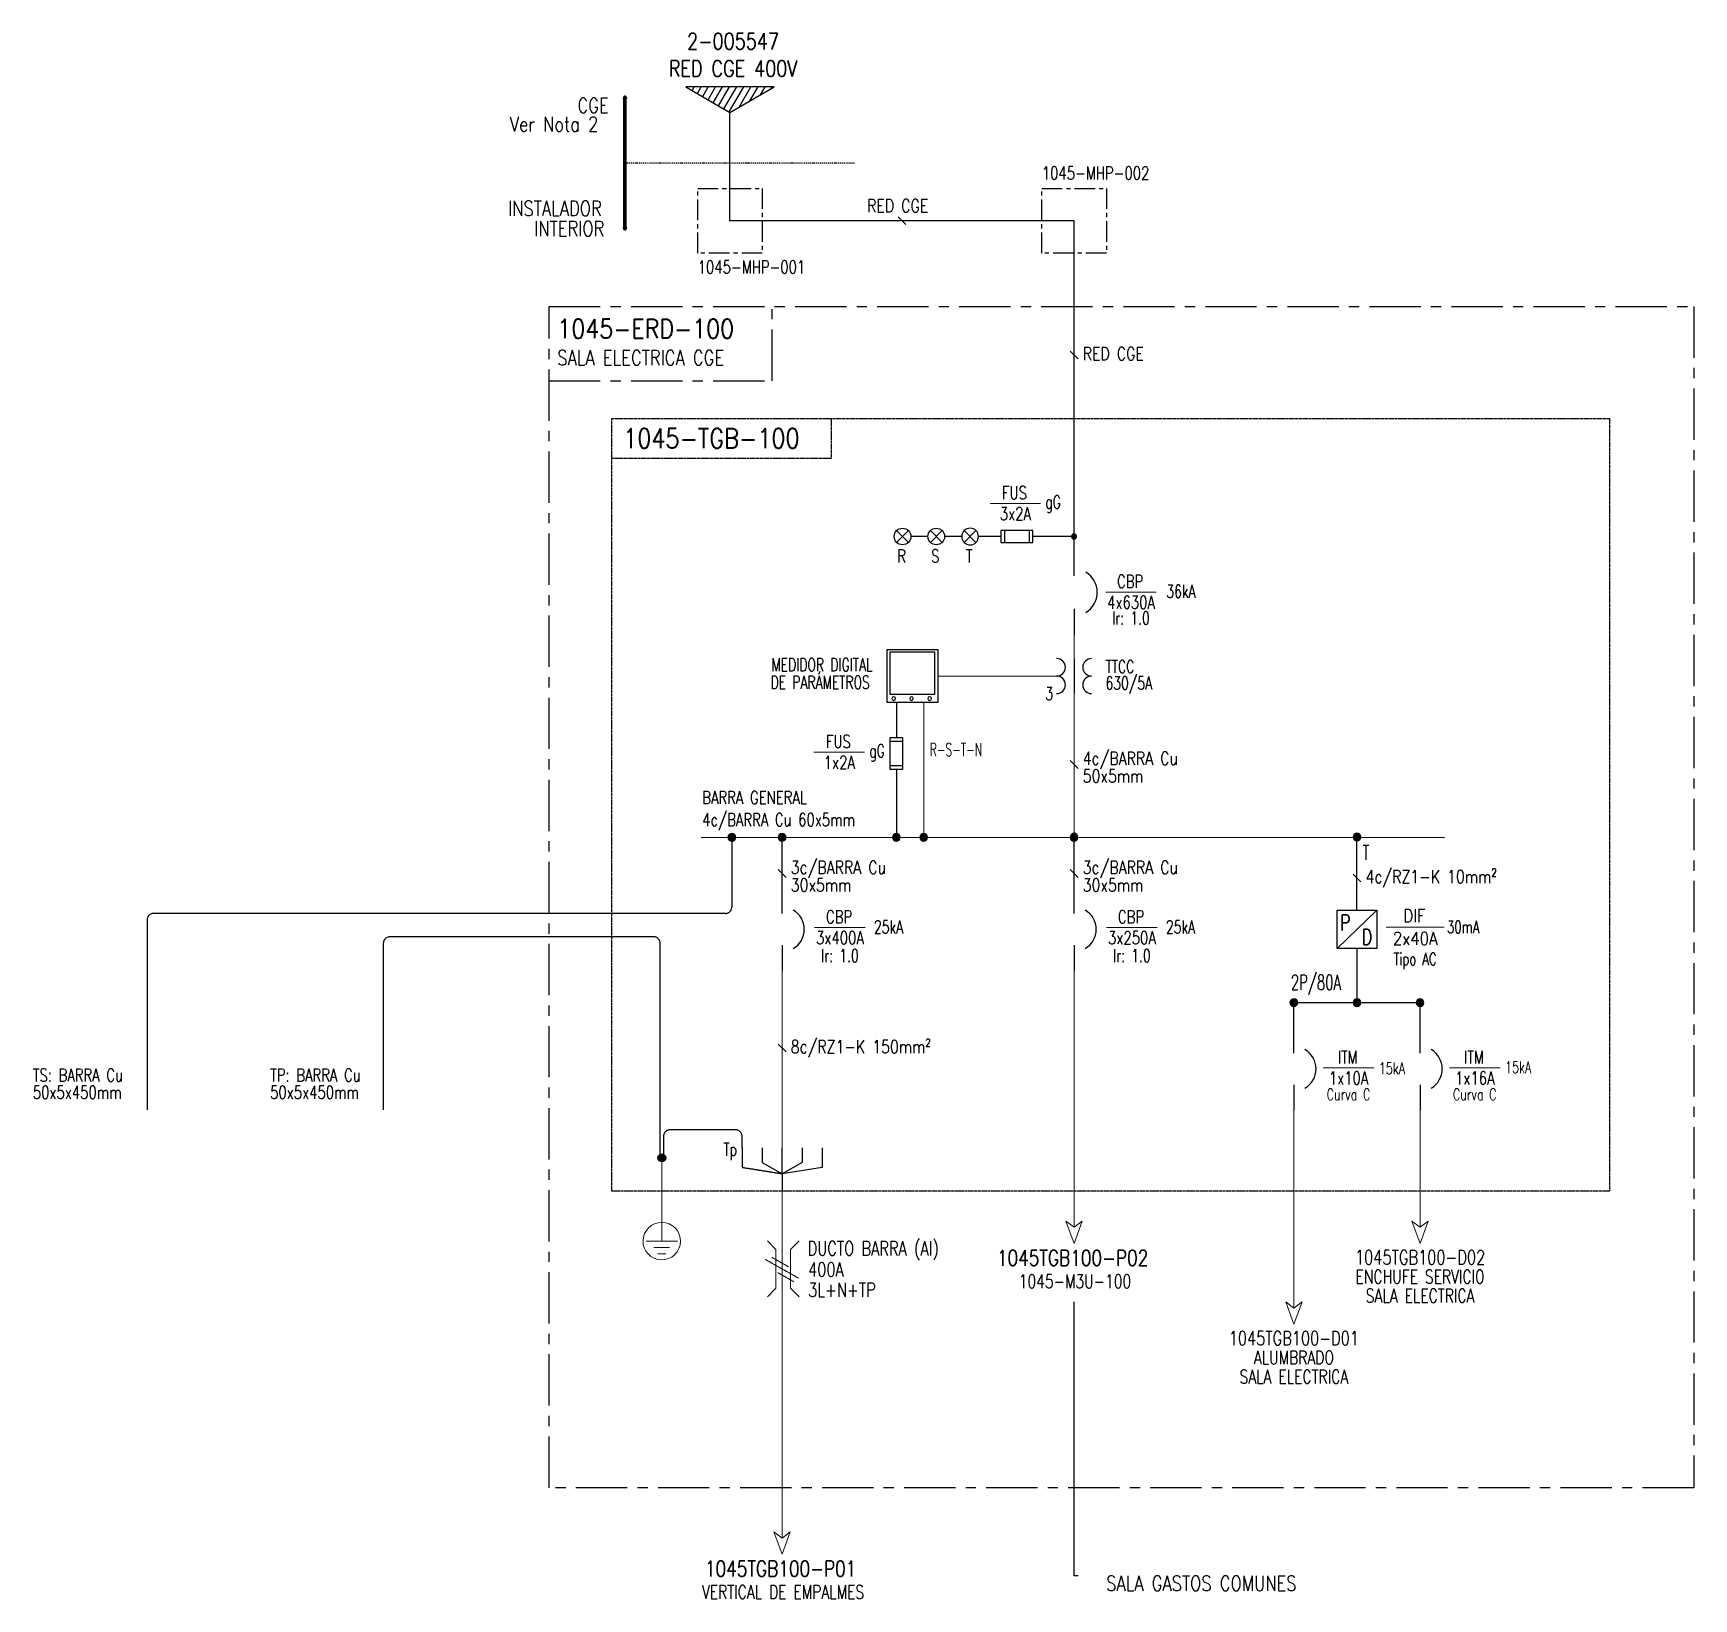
# Model space of a CAD drawing. Header units: millimetres. Extents: x -42700 to 155289, y -7931 to 68797.
# Drawn here: x -32886 to -27745, y 38229 to 43074 of the extents above; entities that cross this region are included whole.
import ezdxf
from ezdxf.enums import TextEntityAlignment as Align

# ---------------------------------------------------------------- set-up
doc = ezdxf.new("R2010")
doc.units = ezdxf.units.MM
for name, pattern in [('ACERA', [0.375, 0.25, -0.125]), ('CENTER', [50.8, 31.75, -6.35, 6.35, -6.35]), ('CONTINUA', [0]), ('CONTINUO', [0]), ('DASHDOT2', [0.5, 0.25, -0.125, 0, -0.125]), ('DASHED2', [0.375, 0.25, -0.125]), ('HIDDEN', [0.375, 0.25, -0.125]), ('Hidden 1_8_', [0.47625, 0.3175, -0.15875])]:
    doc.linetypes.add(name, pattern=pattern)
doc.styles.add('ROMANS', font='romans')
doc.styles.add('ROMANS-01', font='romans.shx', dxfattribs={"width": 0.75})
doc.styles.add('ROMANS1', font='romans.shx')
doc.styles.add('Style-romand', font='romand.shx')
doc.dimstyles.new('112', dxfattribs={"dimtxt": 0.5, "dimasz": 0.5, "dimexe": 0.1, "dimexo": 0.1, "dimgap": 0.25, "dimtad": 1, "dimdec": 0, "dimlfac": 1000, "dimzin": 5, "dimdsep": 46, "dimtxsty": 'Style-romand', "dimcen": 0.09, "dimclrd": 7, "dimclre": 7, "dimclrt": 7, "dimazin": 0, "dimtfac": 0.7, "dimtdec": 0, "dimtmove": 1, "dimatfit": 3, "dimfxl": 1, "dimtolj": 1, "dimtzin": 5, "dimlwd": 0, "dimlwe": 0, "dimarcsym": 0})

# ---------------------------------------------------------------- blocks, each defined once
blk = doc.blocks.new('I.T.M.')
at = {"color": 2}
for points in [[(245513, 23059), (245513, 23314)], [(245513, 22777), (245513, 22552)]]:
    blk.add_lwpolyline(points, dxfattribs=at)
at = {"color": 6}
blk.add_arc((245512, 22918), 199, 300.33, 59.67, dxfattribs=at)
blk = doc.blocks.new('FUS MOD')
at = {"color": 2}
blk.add_lwpolyline([(0, 0.95), (4.96, 0.95), (4.96, -0.95), (0, -0.95)], close=True, dxfattribs=at)
at = {"color": 7}
for points in [[(0.59, 0.95), (0.59, -0.95)], [(4.38, 0.95), (4.38, -0.95)]]:
    blk.add_lwpolyline(points, dxfattribs=at)
blk = doc.blocks.new('LUZ PILOTO PT')
at = {"color": 3}
for points in [[(-0.91, 0.91), (0.91, -0.91)], [(-0.91, -0.91), (0.91, 0.91)]]:
    blk.add_lwpolyline(points, dxfattribs=at)
at = {"color": 7}
blk.add_circle((0, 0), 1.29, dxfattribs=at)
blk = doc.blocks.new('nodo')
h = blk.add_hatch(color=256)
h.dxf.hatch_style = 1
edge = h.paths.add_edge_path()
edge.add_arc((0, 0), 0.501, 0, 360)
blk.add_circle((0, 0), 0.501)
blk = doc.blocks.new('TTCC')
at = {"color": 6, "linetype": 'CONTINUA'}
for centre, start, end in [((-3.11, 1.56), 270, 90), ((3.11, 1.56), 90, 270), ((-3.11, -1.56), 270, 90), ((3.11, -1.56), 90, 270)]:
    blk.add_arc(centre, 1.56, start, end, dxfattribs=at)
blk = doc.blocks.new('DIFE')
at = {"color": 2}
for points in [[(0, 0.167), (0, 0.372)], [(0, -0.167), (0, -0.372)]]:
    blk.add_lwpolyline(points, dxfattribs=at)
at = {"color": 6}
blk.add_lwpolyline([(-0.174, 0.167), (0.174, 0.167), (0.174, -0.167), (-0.174, -0.167)], close=True, dxfattribs=at)
blk.add_lwpolyline([(-0.174, -0.167), (0.174, 0.167)], dxfattribs=at)
at = {"color": 2, "style": 'ROMANS', "width": 0.75}
for s, p in [('P', (-0.148, -0.009)), ('D', (0.041, -0.134))]:
    blk.add_text(s, height=0.136, dxfattribs=at).set_placement(p)
blk = doc.blocks.new('CB')
at = {"color": 2}
for points in [[(0, 1.241), (0, 1.804)], [(0, 0.534), (0, -0.029)]]:
    blk.add_lwpolyline(points, dxfattribs=at)
at = {"color": 6}
blk.add_arc((-0.003, 0.888), 0.498, 300.33, 59.67, dxfattribs=at)

msp = doc.modelspace()

# ---------------------------------------------------------------- hatches: boundary and pattern name
at = {"linetype": 'CONTINUA', "ltscale": 2}
h = msp.add_hatch(dxfattribs=at)
h.set_pattern_fill('ANSI31', color=3, scale=2.257959, angle=555)
h.set_pattern_definition([(240, (-15339.992, 34054.614), (16.497784, -9.525), [])])
h.paths.add_polyline_path([(-30728.452, 42829.152), (-30591.739, 42908.084), (-30865.166, 42908.084)])

# ---------------------------------------------------------------- linework, layer by layer
at = {"color": 2, "linetype": 'CONTINUA', "lineweight": 0}
for p, q in [((-29923.464, 41618.976), (-29766.855, 41618.976)), ((-29565.358, 41344.618), (-29408.75, 41344.618)), ((-30468.458, 40849.23), (-30311.849, 40849.23)), ((-28697.326, 40308.137, 0), (-28517.742, 40308.137, 0)), ((-30466.591, 40306.516), (-30309.982, 40306.516)), ((-29562.664, 40306.516), (-29406.055, 40306.516)), ((-28891.873, 39872.284), (-28735.264, 39872.284)), ((-28501.02, 39872.284), (-28344.411, 39872.284))]:
    msp.add_line(p, q, dxfattribs=at)
at = {"color": 2, "lineweight": 13}
for p, q in [((-29663.139, 40586.086), (-29663.139, 41210.712)), ((-30567.066, 38417.312), (-30567.066, 40173.724)), ((-29663.139, 39378.886), (-29663.139, 40173.724)), ((-28982.729, 39128.635), (-28982.729, 39741.856)), ((-28591.876, 39378.886), (-28591.876, 39741.856))]:
    msp.add_line(p, q, dxfattribs=at)
at = {"color": 1, "linetype": 'ACERA', "lineweight": 13, "ltscale": 5}
msp.add_line((-30085.055, 41084.672), (-29717.297, 41084.672), dxfattribs=at)
at = {"color": 1, "lineweight": 20}
for p, q in [((-30939.424, 39593.895), (-30939.645, 39336.029)), ((-30939.645, 39336.029), (-30988.331, 39336.098)), ((-30939.645, 39336.029), (-30890.958, 39335.96)), ((-30939.673, 39316.554), (-30964.016, 39316.589)), ((-30939.7, 39297.08), (-30951.872, 39297.097)), ((-30939.7, 39297.08), (-30927.529, 39297.063)), ((-30939.673, 39316.554), (-30915.329, 39316.52))]:
    msp.add_line(p, q, dxfattribs=at)
at = {"color": 6, "ltscale": 2.5}
for p, q in [((-30629.092, 39624.3), (-30629.092, 39579.083)), ((-30629.092, 39579.083), (-30567.066, 39543.836)), ((-30567.066, 39543.836), (-30567.066, 39491.21))]:
    msp.add_line(p, q, dxfattribs=at)
at = {"color": 6, "linetype": 'CONTINUA'}
msp.add_lwpolyline([(-30728.452, 42829.152), (-30591.739, 42908.084), (-30865.166, 42908.084)], close=True, dxfattribs=at)
at = {"color": 2}
for points in [[(-30728.452, 42493.983), (-30728.452, 42829.152)], [(-29663.139, 42493.983), (-30728.452, 42493.983)], [(-29663.139, 41516.649), (-29663.139, 42493.983)], [(-29663.139, 41487.995), (-29663.139, 41516.649)], [(-30567.066, 40438.44), (-30567.066, 40586.086)], [(-29663.139, 40438.44), (-29663.139, 40586.086)], [(-28982.729, 39996.238), (-28982.729, 40074.325)], [(-28591.876, 39996.238), (-28591.876, 40074.325)], [(-29650.078, 38300.458), (-29663.139, 38300.458), (-29663.139, 39148.32)]]:
    msp.add_lwpolyline(points, dxfattribs=at)
at = {"color": 4, "linetype": 'DASHDOT2', "ltscale": 12}
msp.add_lwpolyline([(-30342.844, 42672.265), (-31053.694, 42672.265)], dxfattribs=at)
at = {"color": 1, "linetype": 'CENTER', "ltscale": 2}
for points in [[(-30828.452, 42593.983), (-30628.452, 42593.983), (-30628.452, 42393.983), (-30828.452, 42393.983), (-30828.452, 42593.983)], [(-29763.139, 42593.983), (-29563.139, 42593.983), (-29563.139, 42393.983), (-29763.139, 42393.983), (-29763.139, 42593.983)]]:
    msp.add_lwpolyline(points, dxfattribs=at)
at = {"color": 6}
for points in [[(-30183.591, 42481.779), (-30208, 42506.188)], [(-29650.935, 42066.178), (-29675.344, 42090.587)], [(-29650.935, 40799.182), (-29675.344, 40823.591)], [(-30554.862, 40461.633), (-30579.271, 40486.042)], [(-29650.935, 40461.633), (-29675.344, 40486.042)], [(-28775.109, 40447.722), (-28799.518, 40472.131)], [(-30554.862, 39921.388), (-30579.271, 39945.797)]]:
    msp.add_lwpolyline(points, dxfattribs=at)
at = {"color": 1, "linetype": 'CENTER', "ltscale": 5}
for points in [[(-31288.67, 41998.415), (-30598.373, 41998.415), (-30598.373, 42228.698)], [(-31288.67, 42228.698), (-27744.547, 42228.698), (-27744.547, 38573.07), (-31288.67, 38573.07), (-31288.67, 42228.698)]]:
    msp.add_lwpolyline(points, dxfattribs=at)
at = {"color": 3, "linetype": 'HIDDEN', "ltscale": 10}
msp.add_lwpolyline([(-31093.979, 41759.139), (-30414.347, 41759.139), (-30414.347, 41881.361)], dxfattribs=at)
msp.add_lwpolyline([(-31093.979, 41881.361), (-28005.309, 41881.361), (-28005.309, 39491.21), (-31093.979, 39491.21)], close=True, dxfattribs=at)
at = {"color": 3}
for points in [[(-30176.086, 41534.867), (-30212.522, 41498.431)], [(-30176.086, 41498.431), (-30212.522, 41534.867)], [(-30071.468, 41534.867), (-30107.904, 41498.431)], [(-30071.468, 41498.431), (-30107.904, 41534.867)]]:
    msp.add_lwpolyline(points, dxfattribs=at)
at = {"color": 7}
for points in [[(-30115.45, 41516.649), (-30168.54, 41516.649)], [(-30010.833, 41516.649), (-30063.922, 41516.649)], [(-29890.1, 41516.649), (-29959.304, 41516.649)], [(-29663.139, 41516.649), (-29790.826, 41516.649)], [(-30213.229, 41002.512), (-30213.229, 40894.964)], [(-30213.229, 40795.69), (-30213.229, 40585.789)]]:
    msp.add_lwpolyline(points, dxfattribs=at)
msp.add_lwpolyline([(-30242.353, 41166.832), (-30085.055, 41166.832), (-30085.055, 41002.512), (-30242.353, 41002.512)], close=True, dxfattribs=at)
at = {"color": 1}
msp.add_lwpolyline([(-30232.522, 41159.81), (-30094.886, 41159.81), (-30094.886, 41027.792), (-30232.522, 41027.792)], close=True, dxfattribs=at)
at = {"color": 2, "linetype": 'CONTINUA'}
msp.add_lwpolyline([(-29663.139, 41138.831), (-29663.139, 41030.513)], dxfattribs=at)
at = {"color": 1}
for points in [[(-30215.669, 41015.152), (-30217.073, 41019.365), (-30221.286, 41020.77), (-30225.5, 41019.365), (-30226.904, 41015.152), (-30225.5, 41010.938), (-30221.286, 41009.534), (-30217.073, 41010.938), (-30215.669, 41015.152), (-30215.669, 41015.152)], [(-30160.895, 41015.152), (-30162.3, 41019.365), (-30166.513, 41020.77), (-30170.726, 41019.365), (-30172.131, 41015.152), (-30170.726, 41010.938), (-30166.513, 41009.534), (-30162.3, 41010.938), (-30160.895, 41015.152), (-30160.895, 41015.152)], [(-30104.717, 41015.152), (-30106.122, 41019.365), (-30110.335, 41020.77), (-30114.548, 41019.365), (-30115.953, 41015.152), (-30114.548, 41010.938), (-30110.335, 41009.534), (-30106.122, 41010.938), (-30104.717, 41015.152), (-30104.717, 41015.152)]]:
    msp.add_lwpolyline(points, dxfattribs=at)
at = {"color": 1, "linetype": 'ACERA', "lineweight": 13, "ltscale": 5}
for points in [[(-30128.586, 41002.512), (-30128.586, 40597.763)], [(-30515.986, 39221.386), (-30618.146, 39278.837)], [(-30547.725, 39257.045), (-30598.805, 39285.771)], [(-30530.332, 39210.219), (-30581.412, 39238.945)]]:
    msp.add_lwpolyline(points, dxfattribs=at)
at = {"color": 1, "linetype": 'Hidden 1_8_', "ltscale": 5}
for points in [[(-30722.746, 40585.701), (-30722.746, 40370.2, -0.41421356), (-30742.746, 40350.2), (-32513.188, 40350.2, 0.41421356), (-32533.188, 40330.2), (-32533.188, 39742.67)], [(-30944.403, 39593.895), (-30944.403, 40257.71, 0.41421356), (-30964.403, 40277.71), (-31781.731, 40277.71, 0.41421356), (-31801.731, 40257.71), (-31801.731, 39742.67)]]:
    msp.add_lwpolyline(points, format="xyb", dxfattribs=at)
at = {"color": 4, "linetype": 'CONTINUO'}
msp.add_lwpolyline([(-30818.016, 40585.669), (-28515.876, 40586.432)], dxfattribs=at)
at = {"color": 2, "linetype": 'CONTINUO'}
for points in [[(-28787.303, 40433.017), (-28787.366, 40586.58)], [(-28787.303, 40168.814), (-28787.303, 40074.325)]]:
    msp.add_lwpolyline(points, dxfattribs=at)
at = {"color": 6, "linetype": 'CONTINUO'}
msp.add_lwpolyline([(-28982.729, 40074.325), (-28591.876, 40074.325)], dxfattribs=at)
at = {"color": 1, "linetype": 'DASHED2', "ltscale": 5}
msp.add_lwpolyline([(-30691.119, 39624.3), (-30691.119, 39660.388, 0.41421356), (-30711.119, 39680.388), (-30914.445, 39680.388, 0.41421356), (-30934.445, 39660.388), (-30934.445, 39593.895)], format="xyb", dxfattribs=at)
at = {"color": 6, "linetype": 'DASHED2', "ltscale": 2}
for points in [[(-30691.119, 39624.3), (-30691.119, 39563.491)], [(-30567.066, 39543.836), (-30691.119, 39563.491)]]:
    msp.add_lwpolyline(points, dxfattribs=at)
at = {"color": 6, "ltscale": 2.5}
for points in [[(-30505.04, 39624.3), (-30505.04, 39579.083), (-30567.066, 39543.836), (-30567.066, 39491.21)], [(-30567.066, 39543.836), (-30567.066, 39624.3)], [(-30443.013, 39624.3), (-30443.013, 39563.491), (-30567.066, 39543.836)]]:
    msp.add_lwpolyline(points, dxfattribs=at)
at = {"color": 2, "linetype": 'CONTINUA', "lineweight": 15, "ltscale": 5}
for points in [[(-29663.139, 39329.01), (-29637.876, 39398.213), (-29663.139, 39378.886), (-29688.402, 39398.213)], [(-28591.876, 39329.01), (-28566.614, 39398.213), (-28591.876, 39378.886), (-28617.139, 39398.213)], [(-28982.729, 39078.76), (-28957.466, 39147.962), (-28982.729, 39128.635), (-29007.992, 39147.962)], [(-30567.066, 38367.437), (-30541.803, 38436.64), (-30567.066, 38417.312), (-30592.329, 38436.64)]]:
    msp.add_lwpolyline(points, close=True, dxfattribs=at)
at = {"color": 2, "lineweight": 13}
for points in [[(-30612.812, 39336.811), (-30586.176, 39310.21), (-30586.176, 39250.111), (-30586.176, 39190.013), (-30612.812, 39163.412)], [(-30514.16, 39336.811), (-30540.796, 39310.21), (-30540.796, 39250.111), (-30540.796, 39190.013), (-30514.16, 39163.412)]]:
    msp.add_lwpolyline(points, dxfattribs=at)
at = {"color": 7}
for centre in [(-30194.304, 41516.649), (-30089.686, 41516.649)]:
    msp.add_circle(centre, 25.764, dxfattribs=at)
at = {"color": 1, "lineweight": 20, "extrusion": (0, 0, -1)}
msp.add_ellipse((-30939.645, 39336.029), major_axis=(41.036, 40.932), ratio=1, start_param=4.5400904, end_param=10.82327571, dxfattribs=at)

# ---------------------------------------------------------------- block references
at = {"color": 7, "xscale": -20, "yscale": 20, "zscale": 20, "rotation": 1.760767531777674e-08}
msp.add_blockref('LUZ PILOTO PT', (-29985.069, 41516.649), dxfattribs=at)
at = {"color": 1, "yscale": 20, "zscale": 20}
for p, xscale, rotation in [((-29790.826, 41516.649), -20, 1.760767531777674e-08), ((-30213.229, 40795.69), 20, 90)]:
    msp.add_blockref('FUS MOD', p, dxfattribs=dict(at, xscale=xscale, rotation=rotation))
at = {"color": 2, "xscale": -15.61697516831374, "yscale": 15.61697516831374, "zscale": 15.61697516831374}
msp.add_blockref('nodo', (-29663.139, 41516.649), dxfattribs=at)
msp.add_blockref('nodo', (-29663.139, 41516.649), dxfattribs=at)
at = {"color": 7, "lineweight": 13}
for p, xscale, yscale, zscale in [((-118940.926, 33010.083), 0.3636373239155014, 0.3636373239155014, 0.3636373239155014), ((-115798.375, 32344.786), 0.3471556173037743, 0.3471556173037743, 0.3471556173037743), ((-114894.448, 32344.786), 0.3471556173037743, 0.3471556173037743, 0.3471556173037743)]:
    msp.add_blockref('I.T.M.', p, dxfattribs=dict(at, xscale=xscale, yscale=yscale, zscale=zscale))
at = {"color": 4, "xscale": 17.40962519405634, "yscale": 17.40962519405634, "zscale": 17.40962519405634}
msp.add_blockref('TTCC', (-29663.139, 41084.672), dxfattribs=at)
at = {"color": 3, "linetype": 'Continuous', "yscale": 23.88600576624529, "zscale": 23.88600576624529}
for p, xscale in [((-30722.746, 40585.664), -23.88600576624529), ((-30567.066, 40585.664), -23.88600576624529), ((-30213.229, 40585.789), -23.88600576624529), ((-30128.586, 40585.789), -23.88600576624529), ((-29663.139, 40586.086), -23.88600576624529), ((-29663.139, 40585.664), -23.88600576624529), ((-29663.139, 40585.664), -23.88600576624529), ((-28787.303, 40586.577), -23.88600576624529), ((-28982.729, 40074.325), -23.88600576624529), ((-28787.303, 40074.325), -23.88600576624529), ((-28591.876, 40074.325), -23.88600576624529), ((-30939.424, 39593.895), 23.88600576624529)]:
    msp.add_blockref('nodo', p, dxfattribs=dict(at, xscale=xscale))
at = {"xscale": 355.2542863156163, "yscale": 355.2542863156163, "zscale": 355.2542863156163}
msp.add_blockref('DIFE', (-28787.303, 40300.915), dxfattribs=at)
at = {"color": 7, "linetype": 'CONTINUO', "xscale": 138.7712055920174, "yscale": 138.7712055920174, "zscale": 138.7712055920174}
for p in [(-28982.729, 39745.881), (-28591.876, 39745.881)]:
    msp.add_blockref('CB', p, dxfattribs=at)

# ---------------------------------------------------------------- texts
at = {"color": 2, "style": 'ROMANS', "width": 0.8}
for s, p in [('2-005547', (-30718.99, 43024.116, 0)), ('RED CGE 400V', (-30718.99, 42940.146, 0))]:
    msp.add_text(s, height=50, dxfattribs=at).set_placement(p, align=Align.CENTER)
for s, height, p in [('CGE', 46.2013, (-31200.685, 42850.658)), ('Ver Nota 2', 46.2013, (-31410.131, 42792.68)), ('INSTALADOR', 46.2013, (-31415.411, 42531.987)), ('INTERIOR', 46.2013, (-31334.448, 42469.347)), ('SALA ELECTRICA CGE', 46.20132, (-31263.118, 42069.981)), ('SALA GASTOS COMUNES', 46.20132, (-29563.747, 38277.221))]:
    msp.add_text(s, height=height, dxfattribs=at).set_placement(p, align=Align.MIDDLE_LEFT)
at = {"color": 7, "style": 'ROMANS1', "width": 0.75}
for s, p in [('1045-MHP-002', (-29763.139, 42621.378)), ('1045-MHP-001', (-30828.452, 42330.527))]:
    msp.add_text(s, height=40, dxfattribs=at).set_placement(p)
at = {"color": 1, "ltscale": 300, "style": 'ROMANS-01', "width": 0.8}
for s, p in [('RED CGE', (-30303.945, 42520.171)), ('RED CGE', (-29636.439, 42062.462)), ('4c/BARRA Cu', (-29636.439, 40810.127)), ('50x5mm', (-29636.439, 40755.738)), ('3c/BARRA Cu', (-30540.366, 40472.578)), ('3c/BARRA Cu', (-29636.439, 40472.578)), ('4c/RZ1-K 10mm²', (-28760.614, 40444.006)), ('30x5mm', (-30540.366, 40418.189)), ('30x5mm', (-29636.439, 40418.189)), ('8c/RZ1-K 150mm²', (-30540.366, 39917.672))]:
    msp.add_text(s, height=40, dxfattribs=at).set_placement(p)
at = {"color": 6, "lineweight": 9, "style": 'ROMANS', "width": 0.85}
msp.add_text('1045-ERD-100', height=59.4, dxfattribs=at).set_placement((-31263.118, 42159.771), align=Align.MIDDLE_LEFT)
at = {"color": 6, "linetype": 'CONTINUA', "style": 'ROMANS', "width": 0.85}
msp.add_text('1045-TGB-100', height=60, dxfattribs=at).set_placement((-31059.379, 41820.471), align=Align.MIDDLE_LEFT)
at = {"color": 7, "linetype": 'Continuous', "style": 'ROMANS', "width": 0.75}
for s, p in [('FUS', (-29847.742, 41652.107)), ('3x2A', (-29844.951, 41587.407)), ('CBP', (-29489.637, 41377.748)), ('4x630A', (-29486.846, 41313.048)), ('FUS', (-30392.736, 40882.36)), ('1x2A', (-30389.946, 40817.66)), ('CBP', (-30390.869, 40339.646)), ('CBP', (-29486.942, 40339.646)), ('3x400A', (-30388.078, 40274.946)), ('3x250A', (-29484.152, 40274.946)), ('ITM', (-28816.151, 39905.415)), ('ITM', (-28425.298, 39905.415)), ('1x10A', (-28813.361, 39840.715)), ('1x16A', (-28422.508, 39840.715))]:
    msp.add_text(s, height=40, dxfattribs=at).set_placement(p, align=Align.MIDDLE_CENTER)
at = {"color": 1, "linetype": 'Continuous', "style": 'ROMANS', "width": 0.7}
for s, height, p in [('gG', 40, (-29728.162, 41623.141)), ('36kA', 40, (-29332.448, 41346.669)), ('gG', 40, (-30273.157, 40853.395)), ('25kA', 40, (-30237.566, 40308.567)), ('25kA', 40, (-29333.639, 40308.567)), ('Tipo AC', 38, (-28607.534, 40209.362, 0)), ('15kA', 36, (-28679.056, 39870.805)), ('15kA', 36, (-28288.203, 39874.335))]:
    msp.add_text(s, height=height, dxfattribs=at).set_placement(p, align=Align.MIDDLE_CENTER)
at = {"color": 1, "style": 'ROMANS', "width": 0.75}
for s, p in [('R', (-30197.263, 41436.32)), ('S', (-30092.646, 41436.32)), ('T', (-29988.028, 41436.32))]:
    msp.add_text(s, height=40, dxfattribs=at).set_placement(p, align=Align.CENTER)
at = {"color": 1, "linetype": 'Continuous', "style": 'ROMANS', "width": 0.7}
for s, height, p in [('Ir: 1.0', 40, (-29487.054, 41244.315)), ('MEDIDOR DIGITAL', 40, (-30443.695, 41099.831, 4765.864)), ('DE PARÁMETROS', 40, (-30449.219, 41045.468, 4765.864)), ('Ir: 1.0', 40, (-30388.286, 40199.837)), ('Ir: 1.0', 40, (-29484.359, 40199.837)), ('Curva C', 36, (-28813.568, 39771.981)), ('Curva C', 36, (-28422.715, 39771.981))]:
    msp.add_text(s, height=height, dxfattribs=at).set_placement(p, align=Align.CENTER)
for s, p in [('TTCC', (-29565.633, 41094.304, 0)), ('630/5A', (-29565.633, 41042.915, 0)), ('3', (-29752.416, 41010.555, 0))]:
    msp.add_text(s, height=40, dxfattribs=at).set_placement(p)
at = {"color": 1, "linetype": 'Continuous', "style": 'ROMANS'}
for s, height, width, p in [('R-S-T-N', 40, 0.6, (-30109.513, 40857.23)), ('30mA', 38, 0.7, (-28508.817, 40308.137, 0))]:
    msp.add_text(s, height=height, dxfattribs=dict(at, width=width)).set_placement(p, align=Align.MIDDLE_LEFT)
at = {"color": 2, "ltscale": 300, "style": 'ROMANS1'}
for s, height, width, p in [('BARRA GENERAL', 40, 0.75, (-30814.382, 40708.878)), ('T', 46, 0.65, (-28769.635, 40538.778, 0))]:
    msp.add_text(s, height=height, dxfattribs=dict(at, width=width)).set_placement(p, align=Align.MIDDLE_LEFT)
at = {"color": 7, "ltscale": 300, "style": 'ROMANS1'}
for s, height, width, p in [('4c/BARRA Cu 60x5mm', 40, 0.75, (-30814.382, 40640.436)), ('2P/80A', 46, 0.65, (-28992.009, 40136.936)), ('TS: BARRA Cu', 40, 0.75, (-32886.982, 39849.741)), ('TP: BARRA Cu', 40, 0.75, (-32152.249, 39849.741)), ('50x5x450mm', 40, 0.75, (-32886.982, 39796.602)), ('50x5x450mm', 40, 0.75, (-32152.249, 39796.602))]:
    msp.add_text(s, height=height, dxfattribs=dict(at, width=width)).set_placement(p, align=Align.MIDDLE_LEFT)
at = {"color": 7, "style": 'ROMANS1', "width": 0.85}
for s, p in [('DIF', (-28609.783, 40322.939, 0)), ('2x40A', (-28607.11, 40252.582, 0))]:
    msp.add_text(s, height=40, dxfattribs=at).set_placement(p, align=Align.CENTER)
at = {"color": 3, "linetype": 'Continuous', "style": 'ROMANS', "width": 0.7}
msp.add_text('Tp', height=40, dxfattribs=at).set_placement((-30727.914, 39600.483), align=Align.CENTER)
at = {"color": 7, "linetype": 'CONTINUA', "lineweight": 13, "style": 'ROMANS1', "width": 0.75}
for s, p in [('DUCTO BARRA (Al)', (-30488.209, 39313.545)), ('400A', (-30486.637, 39248.286)), ('3L+N+TP', (-30486.637, 39185.245))]:
    msp.add_text(s, height=44, dxfattribs=at).set_placement(p, align=Align.MIDDLE_LEFT)
at = {"color": 2, "linetype": 'CONTINUA', "lineweight": 13, "style": 'ROMANS1', "width": 0.8}
for s, p in [('1045TGB100-P02', (-29667.68, 39284.039)), ('1045TGB100-P01', (-30571.607, 38322.466))]:
    msp.add_text(s, height=48, dxfattribs=at).set_placement(p, align=Align.MIDDLE_CENTER)
at = {"color": 7, "linetype": 'CONTINUA', "lineweight": 13, "style": 'ROMANS1', "width": 0.75}
for s, p in [('1045TGB100-D02', (-28591.876, 39286.09)), ('1045TGB100-D01', (-28982.729, 39035.839))]:
    msp.add_text(s, height=44, dxfattribs=at).set_placement(p, align=Align.MIDDLE_CENTER)
at = {"color": 1, "linetype": 'CONTINUA', "lineweight": 13, "style": 'ROMANS1', "width": 0.75}
for s, p in [('1045-M3U-100', (-29660.379, 39211.879)), ('VERTICAL DE EMPALMES', (-30564.306, 38250.306))]:
    msp.add_text(s, height=42, dxfattribs=at).set_placement(p, align=Align.MIDDLE_CENTER)
at = {"color": 3, "linetype": 'CONTINUA', "lineweight": 13, "style": 'ROMANS1', "width": 0.75}
for s, p in [('ENCHUFE SERVICIO', (-28591.876, 39226.224)), ('SALA ELECTRICA', (-28591.876, 39167.03)), ('ALUMBRADO', (-28982.729, 38975.974)), ('SALA ELECTRICA', (-28982.729, 38916.779))]:
    msp.add_text(s, height=42, dxfattribs=at).set_placement(p, align=Align.MIDDLE_CENTER)

# ---------------------------------------------------------------- leaders
at = {"color": 6, "linetype": 'Continuous', "lineweight": 0}
for points in [[(-31053.694, 42876.306), (-31053.694, 42672.265), (-31053.694, 42702.153)], [(-31053.694, 42468.224), (-31053.694, 42672.265), (-31053.694, 42642.377)]]:
    msp.add_leader(points, dimstyle='112', override={"dimscale": 2.657267, "dimasz": 2.5, "dimclrd": 0, "dimldrblk": 'Open30', "dimlwd": 65534}, dxfattribs=at)

doc.saveas('drawing.dxf')
